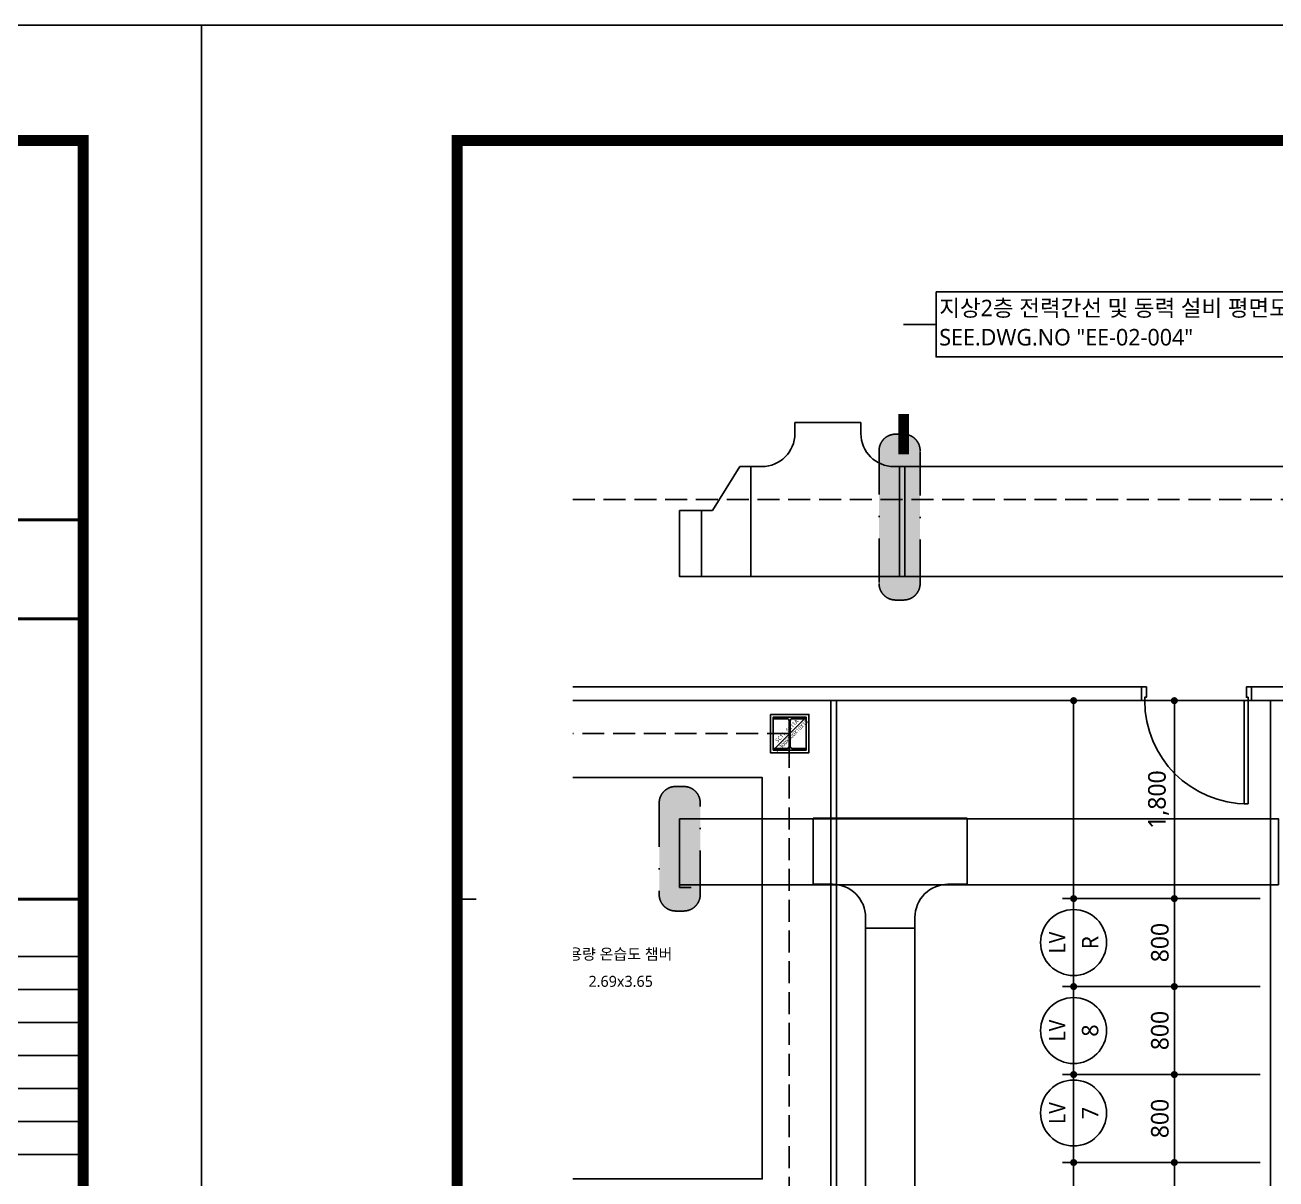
# Model space of a CAD drawing. Header units: millimetres. Extents: x 3355 to 129505, y 4600 to 34300.
# Drawn here: x 43800 to 55180, y 23806 to 34300 of the extents above; entities that cross this region are included whole.
import ezdxf
from ezdxf.enums import TextEntityAlignment as Align
from ezdxf.xclip import XClip

# ---------------------------------------------------------------- set-up
doc = ezdxf.new("R2010")
doc.units = ezdxf.units.MM
doc.header["$LTSCALE"] = 800
doc.header["$XCLIPFRAME"] = 0
for name, pattern in [('CEN', [62, 60, -1, 0, -1]), ('CONTINOUS', [0]), ('DASH', [0.35, 0.25, -0.1]), ('DASHDOT', [1, 0.5, -0.25, 0, -0.25]), ('점선1', [2, 1.25, -0.75])]:
    doc.linetypes.add(name, pattern=pattern)
doc.layers.get('Defpoints').update_dxf_attribs({"color": 167})
for name, color, linetype in [('11$1$SYM', 3, 'Continuous'), ('arch', 8, 'Continuous'), ('DIM', 6, 'Continuous'), ('PAD', 9, 'Continuous'), ('SYM', 3, 'Continuous'), ('XR-SHEET-SHT', 5, 'Continuous'), ('XREF', 7, 'CEN'), ('트레이 강전1단', 150, 'Continuous')]:
    doc.layers.add(name, color=color, linetype=linetype)
doc.layers.add('XR-SHEET-TEMP', color=171, linetype='Continuous', plot=False)
doc.layers.add('건축도면', color=9, linetype='Continuous', lineweight=25)
doc.styles.add('GHS', font='malgun.ttf')
doc.styles.add('맑은고딕', font='malgun.ttf')
doc.styles.add('스타일1', font='malgun.ttf')
doc.dimstyles.new('Copy of PSD MI', dxfattribs={"dimscale": 100, "dimtxt": 1.5, "dimasz": 0.8, "dimexe": 1.25, "dimexo": 1.5, "dimgap": 0.6, "dimtad": 1, "dimdec": 0, "dimzin": 1, "dimdsep": 46, "dimlunit": 6, "dimtxsty": '맑은고딕', "dimblk": 'DOT', "dimcen": 2.5, "dimadec": 0, "dimazin": 0, "dimtfac": 1, "dimtdec": 0, "dimtix": 1, "dimtmove": 2, "dimatfit": 3, "dimfxl": 1, "dimtolj": 1, "dimtzin": 1, "dimarcsym": 0})

# ---------------------------------------------------------------- blocks, each defined once
blk = doc.blocks.new('XR-FORM-EE', base_point=(461, 408))
at = {"layer": 'Defpoints', "linetype": 'Continuous', "ltscale": 2}
for points in [[(147457, 84911), (163900, 84911)], [(147457, 83711), (163900, 83711)], [(147457, 82511), (163900, 82511)], [(147457, 81311), (163900, 81311)], [(147457, 80111), (163900, 80111)], [(147457, 78911), (163900, 78911)], [(147457, 77711), (163900, 77711)]]:
    blk.add_lwpolyline(points, dxfattribs=at)
at = {"layer": 'XR-SHEET-SHT', "color": 5}
blk.add_lwpolyline([(0, 118800), (168200, 118800), (168200, 0), (0, 0)], close=True, dxfattribs=at)
at = {"layer": 'XR-SHEET-SHT', "color": 5, "const_width": 400}
blk.add_lwpolyline([(9300, 114600), (163900, 114600), (163900, 4200), (9300, 4200)], close=True, dxfattribs=at)
at = {"layer": 'XR-SHEET-SHT', "color": 5, "const_width": 114}
for points in [[(146700, 100800), (163900, 100800)], [(146700, 97200), (163900, 97200)], [(146700, 87000), (163900, 87000)]]:
    blk.add_lwpolyline(points, dxfattribs=at)
at = {"layer": 'XR-SHEET-TEMP'}
blk.add_line((9300, 87000), (10000, 87000), dxfattribs=at)
blk = doc.blocks.new('D-1000')
at = {"color": 0}
blk.add_line((30, 125), (30, 1065), dxfattribs=at)
for points in [[(30, 125), (65, 125), (65, 1065), (30, 1065)], [(0, 0), (45, 0), (45, 0), (45, 0), (45, 95), (30, 95), (30, 125), (0, 125), (0, 0)], [(1000, 0), (955, 0), (955, 0), (955, 0), (955, 95), (970, 95), (970, 125), (1000, 125), (1000, 0)]]:
    blk.add_lwpolyline(points, dxfattribs=at)
blk.add_arc((30, 125), 940, 0, 90, dxfattribs=at)
blk = doc.blocks.new('S-SC11A')
at = {"color": 0}
blk.add_line((-150, -150), (150, 150), dxfattribs=at)
for points in [[(-175, 175), (175, 175), (175, -175), (-175, -175)], [(-150, 150), (150, 150), (150, -150), (-150, -150)]]:
    blk.add_lwpolyline(points, close=True, dxfattribs=at)
blk.add_lwpolyline([(-150, -150), (-150, -135), (-23, -135, 0.414214), (-5, -117), (-5, 117, 0.414214), (-23, 135), (-150, 135), (-150, 150), (150, 150), (150, 135), (23, 135, 0.414214), (5, 117), (5, -117, 0.414214), (23, -135), (150, -135), (150, -150)], format="xyb", close=True, dxfattribs=at)
at = {"color": 0, "style": '스타일1'}
blk.add_text('H-300X300X10X15', height=35, rotation=45, dxfattribs=at).set_placement((19, -23), align=Align.MIDDLE_CENTER)
blk.add_text('SC11, SC11A', height=35, rotation=45, dxfattribs=at).set_placement((-109, -83))
blk = doc.blocks.new('지상1층 장비')
at = {"color": 0}
blk.add_lwpolyline([(55210, 51750), (57900, 51750), (57900, 55400), (55210, 55400)], close=True, dxfattribs=at)
at = {"color": 0, "style": '스타일1'}
for s, p in [('대용량 온습도 챔버', (56547, 53795)), ('2.69x3.65', (56613, 53547))]:
    blk.add_text(s, height=100, dxfattribs=at).set_placement(p, align=Align.MIDDLE_CENTER)
blk = doc.blocks.new('XR-PLAN', base_point=(461, 408))
at = {"layer": 'arch', "linetype": 'DASH'}
for points in [[(43474, 58029), (87474, 58029), (87474, 70029), (43474, 70029)], [(43474, 58029), (87474, 58029), (87474, 70029), (43474, 70029)], [(58194, 55900), (41700, 55900), (41700, 43269), (58194, 43269)]]:
    blk.add_lwpolyline(points, close=True, dxfattribs=at)
at = {"layer": 'arch'}
for points in [[(52955, 56325), (61445, 56325)], [(62355, 56325), (66045, 56325)], [(52970, 56200), (61430, 56200)], [(58575, 56200), (58575, 46175)], [(58625, 56200), (58625, 46225)], [(62370, 56200), (66030, 56200)], [(62575, 56200), (62575, 44155)]]:
    blk.add_lwpolyline(points, dxfattribs=at)
for name, p in [('지상1층 장비', (50, 100)), ('S-SC11A', (58200, 55900))]:
    blk.add_blockref(name, p, dxfattribs=at)
at = {"layer": 'arch', "rotation": 180}
blk.add_blockref('D-1000', (62400, 56325), dxfattribs=at)
blk = doc.blocks.new('A$C42e257a2')
at = {"layer": '트레이 강전1단'}
for p, q in [((0, -500), (0, 500)), ((0, 500), (1400, 500)), ((1400, 500), (1400, -500)), ((100, -500), (0, -500)), ((1400, -500), (1300, -500)), ((400, -900), (400, -800)), ((1000, -900), (400, -900)), ((1000, -800), (1000, -900))]:
    blk.add_line(p, q, dxfattribs=at)
for centre, start, end in [((100, -800), 0, 90), ((1300, -800), 90, 180)]:
    blk.add_arc(centre, 300, start, end, dxfattribs=at)
blk = doc.blocks.new('A$Cea52f408')
at = {"layer": '트레이 강전1단', "extrusion": (0, 0, -1)}
for p, q in [((-350, 600), (-100, 1000)), ((-100, 1000), (0, 1000)), ((0, 1000), (0, 0)), ((-450, 0), (-450, 600)), ((-450, 600), (-350, 600)), ((0, 0), (-450, 0))]:
    blk.add_line(p, q, dxfattribs=at)
blk = doc.blocks.new('DOT')
at = {"color": 0, "linetype": 'ByBlock'}
blk.add_line((-0.5, 0), (-1, 0), dxfattribs=at)
at = {"color": 0, "linetype": 'ByBlock', "const_width": 0.5}
blk.add_lwpolyline([(-0.25, 0, 1), (0.25, 0, 1)], format="xyb", close=True, dxfattribs=at)
blk = doc.blocks.new('*D253')
at = {"layer": 'Defpoints', "color": 0, "ltscale": 2, "transparency": 16777216}
for p in [(55156, 23956), (54255, 21756), (55156, 21756)]:
    blk.add_point(p, dxfattribs=at)
at = {"layer": 'DIM', "color": 0, "lineweight": -2, "ltscale": 2, "transparency": 16777216}
for p, q in [((55036, 23956), (54155, 23956)), ((54255, 23892), (54255, 21820)), ((55036, 21756), (54155, 21756))]:
    blk.add_line(p, q, dxfattribs=at)
at = {"layer": 'DIM', "color": 0, "lineweight": -2, "ltscale": 2, "transparency": 16777216, "xscale": 64, "yscale": 64, "zscale": 64}
for p, rotation in [((54255, 23956), 90), ((54255, 21756), 270)]:
    blk.add_blockref('DOT', p, dxfattribs=dict(at, rotation=rotation))
at = {"layer": 'DIM', "color": 3, "ltscale": 2, "transparency": 16777216, "insert": (54111, 22856), "char_height": 160, "attachment_point": 5, "rotation": 90, "style": '맑은고딕'}
blk.add_mtext('\\A1;2,200', dxfattribs=at)
blk = doc.blocks.new('_DOT')
at = {"color": 0, "linetype": 'ByBlock'}
blk.add_line((-0.5, 0), (-1, 0), dxfattribs=at)
at = {"color": 0, "linetype": 'ByBlock', "const_width": 0.5}
blk.add_lwpolyline([(-0.25, 0, 1), (0.25, 0, 1)], format="xyb", close=True, dxfattribs=at)
blk = doc.blocks.new('*D254')
at = {"layer": 'Defpoints', "color": 0, "ltscale": 2, "transparency": 16777216}
for p in [(55156, 24756), (54255, 23956), (55156, 23956)]:
    blk.add_point(p, dxfattribs=at)
at = {"layer": 'DIM', "color": 0, "lineweight": -2, "ltscale": 2, "transparency": 16777216}
for p, q in [((55036, 24756), (54155, 24756)), ((54255, 24692), (54255, 24020)), ((55036, 23956), (54155, 23956))]:
    blk.add_line(p, q, dxfattribs=at)
at = {"layer": 'DIM', "color": 0, "lineweight": -2, "ltscale": 2, "transparency": 16777216, "xscale": 64, "yscale": 64, "zscale": 64}
for p, rotation in [((54255, 24756), 90), ((54255, 23956), 270)]:
    blk.add_blockref('DOT', p, dxfattribs=dict(at, rotation=rotation))
at = {"layer": 'DIM', "color": 3, "ltscale": 2, "transparency": 16777216, "insert": (54124, 24356), "char_height": 160, "attachment_point": 5, "rotation": 90, "style": '맑은고딕'}
blk.add_mtext('\\A1;800', dxfattribs=at)
blk = doc.blocks.new('*D255')
at = {"layer": 'Defpoints', "color": 0, "ltscale": 2, "transparency": 16777216}
for p in [(55156, 25556), (54255, 24756), (55156, 24756)]:
    blk.add_point(p, dxfattribs=at)
at = {"layer": 'DIM', "color": 0, "lineweight": -2, "ltscale": 2, "transparency": 16777216}
for p, q in [((55036, 25556), (54155, 25556)), ((54255, 25492), (54255, 24820)), ((55036, 24756), (54155, 24756))]:
    blk.add_line(p, q, dxfattribs=at)
at = {"layer": 'DIM', "color": 0, "lineweight": -2, "ltscale": 2, "transparency": 16777216, "xscale": 64, "yscale": 64, "zscale": 64}
for p, rotation in [((54255, 25556), 90), ((54255, 24756), 270)]:
    blk.add_blockref('DOT', p, dxfattribs=dict(at, rotation=rotation))
at = {"layer": 'DIM', "color": 3, "ltscale": 2, "transparency": 16777216, "insert": (54124, 25156), "char_height": 160, "attachment_point": 5, "rotation": 90, "style": '맑은고딕'}
blk.add_mtext('\\A1;800', dxfattribs=at)
blk = doc.blocks.new('*D256')
at = {"layer": 'Defpoints', "color": 0, "ltscale": 2, "transparency": 16777216}
for p in [(55156, 25556), (53339, 24756), (55156, 24756, 0)]:
    blk.add_point(p, dxfattribs=at)
at = {"layer": 'DIM', "color": 0, "lineweight": -2, "ltscale": 2, "transparency": 16777216}
for p, q in [((55036, 25556), (53239, 25556)), ((53339, 25492), (53339, 24820)), ((55036, 24756), (53239, 24756))]:
    blk.add_line(p, q, dxfattribs=at)
at = {"layer": 'DIM', "color": 0, "lineweight": -2, "ltscale": 2, "transparency": 16777216, "xscale": 64, "yscale": 64, "zscale": 64}
for p, rotation in [((53339, 25556), 90), ((53339, 24756), 270)]:
    blk.add_blockref('DOT', p, dxfattribs=dict(at, rotation=rotation))
blk = doc.blocks.new('*D257')
at = {"layer": 'Defpoints', "color": 0, "ltscale": 2, "transparency": 16777216}
for p in [(55156, 24756), (53339, 23956), (55156, 23956, 0)]:
    blk.add_point(p, dxfattribs=at)
at = {"layer": 'DIM', "color": 0, "lineweight": -2, "ltscale": 2, "transparency": 16777216}
for p, q in [((55036, 24756), (53239, 24756)), ((53339, 24692), (53339, 24020)), ((55036, 23956), (53239, 23956))]:
    blk.add_line(p, q, dxfattribs=at)
at = {"layer": 'DIM', "color": 0, "lineweight": -2, "ltscale": 2, "transparency": 16777216, "xscale": 64, "yscale": 64, "zscale": 64}
for p, rotation in [((53339, 24756), 90), ((53339, 23956), 270)]:
    blk.add_blockref('DOT', p, dxfattribs=dict(at, rotation=rotation))
blk = doc.blocks.new('*D258')
at = {"layer": 'Defpoints', "color": 0, "ltscale": 2, "transparency": 16777216}
for p in [(55156, 23956), (53339, 21756), (55156, 21756, 0)]:
    blk.add_point(p, dxfattribs=at)
at = {"layer": 'DIM', "color": 0, "lineweight": -2, "ltscale": 2, "transparency": 16777216}
for p, q in [((55036, 23956), (53239, 23956)), ((53339, 23892), (53339, 21820)), ((55036, 21756), (53239, 21756))]:
    blk.add_line(p, q, dxfattribs=at)
at = {"layer": 'DIM', "color": 0, "lineweight": -2, "ltscale": 2, "transparency": 16777216, "xscale": 64, "yscale": 64, "zscale": 64}
for p, rotation in [((53339, 23956), 90), ((53339, 21756), 270)]:
    blk.add_blockref('DOT', p, dxfattribs=dict(at, rotation=rotation))
blk = doc.blocks.new('*D249')
at = {"layer": 'Defpoints', "color": 0, "ltscale": 2, "transparency": 16777216}
for p in [(55156, 26356), (54255, 25556), (55156, 25556, 0)]:
    blk.add_point(p, dxfattribs=at)
at = {"layer": 'DIM', "color": 0, "lineweight": -2, "ltscale": 2, "transparency": 16777216}
for p, q in [((55036, 26356), (54155, 26356)), ((54255, 26292), (54255, 25620)), ((55036, 25556), (54155, 25556))]:
    blk.add_line(p, q, dxfattribs=at)
at = {"layer": 'DIM', "color": 0, "lineweight": -2, "ltscale": 2, "transparency": 16777216, "xscale": 64, "yscale": 64, "zscale": 64}
for p, rotation in [((54255, 26356), 90), ((54255, 25556), 270)]:
    blk.add_blockref('DOT', p, dxfattribs=dict(at, rotation=rotation))
at = {"layer": 'DIM', "color": 3, "ltscale": 2, "transparency": 16777216, "insert": (54124, 25956), "char_height": 160, "attachment_point": 5, "rotation": 90, "style": '맑은고딕'}
blk.add_mtext('\\A1;800', dxfattribs=at)
blk = doc.blocks.new('*D250')
at = {"layer": 'Defpoints', "color": 0, "ltscale": 2, "transparency": 16777216}
for p in [(55156, 28156), (54255, 26356), (55156, 26356)]:
    blk.add_point(p, dxfattribs=at)
at = {"layer": 'DIM', "color": 0, "lineweight": -2, "ltscale": 2, "transparency": 16777216}
for p, q in [((55036, 28156), (54155, 28156)), ((54255, 28092), (54255, 26420)), ((55036, 26356), (54155, 26356))]:
    blk.add_line(p, q, dxfattribs=at)
at = {"layer": 'DIM', "color": 0, "lineweight": -2, "ltscale": 2, "transparency": 16777216, "xscale": 64, "yscale": 64, "zscale": 64}
for p, rotation in [((54255, 28156), 90), ((54255, 26356), 270)]:
    blk.add_blockref('DOT', p, dxfattribs=dict(at, rotation=rotation))
at = {"layer": 'DIM', "color": 3, "ltscale": 2, "transparency": 16777216, "insert": (54111, 27256), "char_height": 160, "attachment_point": 5, "rotation": 90, "style": '맑은고딕'}
blk.add_mtext('\\A1;1,800', dxfattribs=at)
blk = doc.blocks.new('*D251')
at = {"layer": 'Defpoints', "color": 0, "ltscale": 2, "transparency": 16777216}
for p in [(55156, 28156), (53339, 26356), (55156, 26356, 0)]:
    blk.add_point(p, dxfattribs=at)
at = {"layer": 'DIM', "color": 0, "lineweight": -2, "ltscale": 2, "transparency": 16777216}
for p, q in [((55036, 28156), (53239, 28156)), ((53339, 28092), (53339, 26420)), ((55036, 26356), (53239, 26356))]:
    blk.add_line(p, q, dxfattribs=at)
at = {"layer": 'DIM', "color": 0, "lineweight": -2, "ltscale": 2, "transparency": 16777216, "xscale": 64, "yscale": 64, "zscale": 64}
for p, rotation in [((53339, 28156), 90), ((53339, 26356), 270)]:
    blk.add_blockref('DOT', p, dxfattribs=dict(at, rotation=rotation))
blk = doc.blocks.new('*D252')
at = {"layer": 'Defpoints', "color": 0, "ltscale": 2, "transparency": 16777216}
for p in [(55156, 26356), (53339, 25556), (55156, 25556)]:
    blk.add_point(p, dxfattribs=at)
at = {"layer": 'DIM', "color": 0, "lineweight": -2, "ltscale": 2, "transparency": 16777216}
for p, q in [((55036, 26356), (53239, 26356)), ((53339, 26292), (53339, 25620)), ((55036, 25556), (53239, 25556))]:
    blk.add_line(p, q, dxfattribs=at)
at = {"layer": 'DIM', "color": 0, "lineweight": -2, "ltscale": 2, "transparency": 16777216, "xscale": 64, "yscale": 64, "zscale": 64}
for p, rotation in [((53339, 26356), 90), ((53339, 25556), 270)]:
    blk.add_blockref('DOT', p, dxfattribs=dict(at, rotation=rotation))

msp = doc.modelspace()

# ---------------------------------------------------------------- hatches: boundary and pattern name
at = {"layer": 'SYM'}
h = msp.add_hatch(color=254, dxfattribs=at)
edge = h.paths.add_edge_path()
edge.add_line((51568.95154, 30429.4377), (51568.95154, 29221.31413))
edge.add_arc((51718.95154, 29221.31413), 150, 180, 270)
edge.add_line((51718.95154, 29071.31413), (51792.34748, 29071.31413))
edge.add_arc((51792.34748, 29221.31413), 150, 270, 360)
edge.add_line((51942.34748, 29221.31413), (51942.34748, 30429.4377))
edge.add_arc((51792.34748, 30429.4377), 150, 0, 90)
edge.add_line((51792.34748, 30579.4377), (51718.95154, 30579.4377))
edge.add_arc((51718.95154, 30429.4377), 150, 90, 180)
h = msp.add_hatch(color=254, dxfattribs=at)
edge = h.paths.add_edge_path()
edge.add_line((49568.83816, 27225.50725), (49568.83816, 26393.07796))
edge.add_arc((49718.83816, 26393.07796), 150, 180, 270)
edge.add_line((49718.83816, 26243.07796), (49792.23409, 26243.07796))
edge.add_arc((49792.23409, 26393.07796), 150, 270, 360)
edge.add_line((49942.23409, 26393.07796), (49942.23409, 27225.50725))
edge.add_arc((49792.23409, 27225.50725), 150, 0, 90)
edge.add_line((49792.23409, 27375.50725), (49718.83816, 27375.50725))
edge.add_arc((49718.83816, 27225.50725), 150, 90, 180)

# ---------------------------------------------------------------- linework, layer by layer
at = {"layer": '11$1$SYM', "color": 6}
msp.add_line((51792.34748, 31578.22527), (52088.35864, 31578.22527), dxfattribs=at)
msp.add_lwpolyline([(52088.35864, 31874.23643), (56207.34466, 31874.23643), (56207.34466, 31282.2141), (52088.35864, 31282.2141)], close=True, dxfattribs=at)
msp.add_lwpolyline([(51792.34748, 30396.90599, 99.17908, 99.17908, 0), (51792.34748, 30761.9694, 0, 0, 0), (51792.34748, 31578.22527, 0, 0, 0)], format="xyseb", dxfattribs=at)
at = {"layer": 'DIM'}
for p, q in [((53338.58041, 26156.12697, 0), (53338.58041, 28006.12697, 0)), ((53338.58041, 25681.12697, 0), (53338.58041, 26231.12697, 0)), ((53338.58041, 24881.12697, 0), (53338.58041, 25431.12697, 0)), ((53338.58041, 24881.12697, 0), (53338.58041, 25431.12697, 0)), ((53338.58041, 24131.12697, 0), (53338.58041, 24681.12697, 0)), ((53338.58041, 24131.12697, 0), (53338.58041, 24681.12697, 0))]:
    msp.add_line(p, q, dxfattribs=at)
for centre in [(53338.58041, 25956.12697), (53338.58041, 25156.12697), (53338.58041, 24406.12697)]:
    msp.add_circle(centre, 300, dxfattribs=at)
at = {"layer": 'PAD', "color": 2}
for p, q in [((51754.02457, 30284.85589), (51859.47837, 30284.85589)), ((51754.02457, 30284.85589), (51754.02457, 29284.85589)), ((51754.02457, 29284.85589), (51859.47837, 29284.85589)), ((49753.91118, 27080.92545), (49859.36499, 27080.92545)), ((49753.91118, 27080.92545), (49753.91118, 26456.61972)), ((49753.91118, 26456.61972), (49859.36499, 26456.61972))]:
    msp.add_line(p, q, dxfattribs=at)
at = {"layer": 'SYM', "color": 6, "linetype": 'DASHDOT'}
for points in [[(51568.95154, 30429.4377), (51568.95154, 29221.31413, 0.4142135624), (51718.95154, 29071.31413), (51792.34748, 29071.31413, 0.4142135624), (51942.34748, 29221.31413), (51942.34748, 30429.4377, 0.4142135624), (51792.34748, 30579.4377), (51718.95154, 30579.4377, 0.4142135624)], [(49568.83816, 27225.50725), (49568.83816, 26393.07796, 0.4142135624), (49718.83816, 26243.07796), (49792.23409, 26243.07796, 0.4142135624), (49942.23409, 26393.07796), (49942.23409, 27225.50725, 0.4142135624), (49792.23409, 27375.50725), (49718.83816, 27375.50725, 0.4142135624)]]:
    msp.add_lwpolyline(points, format="xyb", close=True, dxfattribs=at)
at = {"layer": '트레이 강전1단'}
for points in [[(55403.66298, 29284.85589), (51803.39349, 29284.85589), (51803.39349, 30284.85589), (55403.66298, 30284.85589)], [(49753.91118, 29884.85589), (49953.39349, 29884.85589), (49953.39349, 29284.85589), (49753.91118, 29284.85589)], [(55203.66298, 26480.92545), (49753.91118, 26480.92545), (49753.91118, 27080.92545), (55203.66298, 27080.92545)]]:
    msp.add_lwpolyline(points, close=True, dxfattribs=at)
msp.add_lwpolyline([(52370.69746, 27085.98748), (52370.69746, 26485.98748), (52195.69746, 26485.98748, 0.4142135624), (51895.69746, 26185.98748), (51895.69746, 26085.98748), (51445.69746, 26085.98748), (51445.69746, 26185.98748, 0.4142135624), (51145.69746, 26485.98748), (50970.69746, 26485.98748), (50970.69746, 27085.98748), (52370.69746, 27085.98748)], format="xyb", dxfattribs=at)
for points in [[(51445.69746, 26155.98748), (51445.69746, 17678.55241)], [(51895.69746, 26155.98748), (51895.69746, 17678.55241)]]:
    msp.add_lwpolyline(points, dxfattribs=at)

# ---------------------------------------------------------------- block references
at = {"layer": 'XREF', "xscale": 0.25, "yscale": 0.25, "zscale": 0.25}
for p in [(3469.85398, 4702.54534), (45519.85398, 4702.54534)]:
    msp.add_blockref('XR-FORM-EE', p, dxfattribs=at)
at = {"layer": '건축도면', "color": 1, "linetype": '점선1', "ltscale": 0.2}
ref = msp.add_blockref('XR-PLAN', (-6983.32308, -27635.43025), dxfattribs=at)
XClip(ref).set_block_clipping_path([(56227.7345986668, 39479.2603850555), (77438.0684519374, 60194.2361228569)])
at = {"layer": '트레이 강전1단', "color": 0, "linetype": 'CONTINOUS', "rotation": 180}
msp.add_blockref('A$C42e257a2', (51803.39349, 29784.85589), dxfattribs=at)
at = {"layer": '트레이 강전1단'}
msp.add_blockref('A$Cea52f408', (50403.39349, 29284.85589), dxfattribs=at)

# ---------------------------------------------------------------- texts
at = {"layer": 'DIM', "color": 3, "style": 'GHS', "width": 0.9}
for p in [(53188.58041, 25956.12697), (53188.58041, 25156.12697), (53188.58041, 24406.12697)]:
    msp.add_text('LV', height=150, rotation=90, dxfattribs=at).set_placement(p, align=Align.MIDDLE)
at = {"layer": 'DIM', "color": 3, "style": 'GHS'}
for s, p in [('R', (53488.58041, 25956.12697)), ('8', (53488.58041, 25156.12697)), ('7', (53488.58041, 24406.12697))]:
    msp.add_text(s, height=150, rotation=90, dxfattribs=at).set_placement(p, align=Align.MIDDLE)
at = {"layer": 'SYM', "style": 'GHS'}
for s, p in [('지상2층 전력간선 및 동력 설비 평면도 참조', (52116.65499, 31727.5059)), ('SEE.DWG.NO "EE-02-004"', (52116.65499, 31461.44915))]:
    msp.add_text(s, height=150, dxfattribs=at).set_placement(p, align=Align.MIDDLE_LEFT)

# ---------------------------------------------------------------- dimensions: what is measured, and where the dimension line sits
at = {"layer": 'DIM', "color": 6, "ltscale": 2}
for base, p1, p2, picture, middle in [((53338.58041, 26356.12697), (55155.64951, 28156.12697), (55155.64951, 26356.12697, 0), '*D251', (53338.58041, 27256.12697)), ((53338.58041, 25556.12697), (55155.64951, 26356.12697), (55155.64951, 25556.12697), '*D252', (53338.58041, 25956.12697)), ((53338.58041, 24756.12697), (55155.64951, 25556.12697), (55155.64951, 24756.12697, 0), '*D256', (53338.58041, 25156.12697)), ((53338.58041, 23956.12697), (55155.64951, 24756.12697), (55155.64951, 23956.12697, 0), '*D257', (53338.58041, 24356.12697)), ((53338.58041, 21756.12697), (55155.64951, 23956.12697), (55155.64951, 21756.12697, 0), '*D258', (53338.58041, 22856.12697))]:
    dim = msp.add_linear_dim(base=base, p1=p1, p2=p2, angle=270, text=' ', dimstyle='Copy of PSD MI', override={"dimscale": 80, "dimtxt": 2, "dimblk": 'DOT', "dimclrt": 3, "dimfxl": 0.18}, dxfattribs=at)
    dim.commit()
    dim.dimension.update_dxf_attribs({"geometry": picture, "text_midpoint": middle})
for base, p1, p2, picture, middle in [((54255.08316, 26356.12697), (55155.64951, 28156.12697), (55155.64951, 26356.12697), '*D250', (54110.56142, 27256.12697)), ((54255.08316, 25556.12697), (55155.64951, 26356.12697), (55155.64951, 25556.12697, 0), '*D249', (54124.42012, 25956.12697)), ((54255.08316, 24756.12697), (55155.64951, 25556.12697), (55155.64951, 24756.12697), '*D255', (54124.42012, 25156.12697)), ((54255.08316, 23956.12697), (55155.64951, 24756.12697), (55155.64951, 23956.12697), '*D254', (54124.42012, 24356.12697)), ((54255.08316, 21756.12697), (55155.64951, 23956.12697), (55155.64951, 21756.12697), '*D253', (54110.9962, 22856.12697))]:
    dim = msp.add_linear_dim(base=base, p1=p1, p2=p2, angle=270, dimstyle='Copy of PSD MI', override={"dimscale": 80, "dimtxt": 2, "dimblk": 'DOT', "dimclrt": 3, "dimfxl": 0.18}, dxfattribs=at)
    dim.commit()
    dim.dimension.update_dxf_attribs({"geometry": picture, "text_midpoint": middle})

doc.saveas('drawing.dxf')
